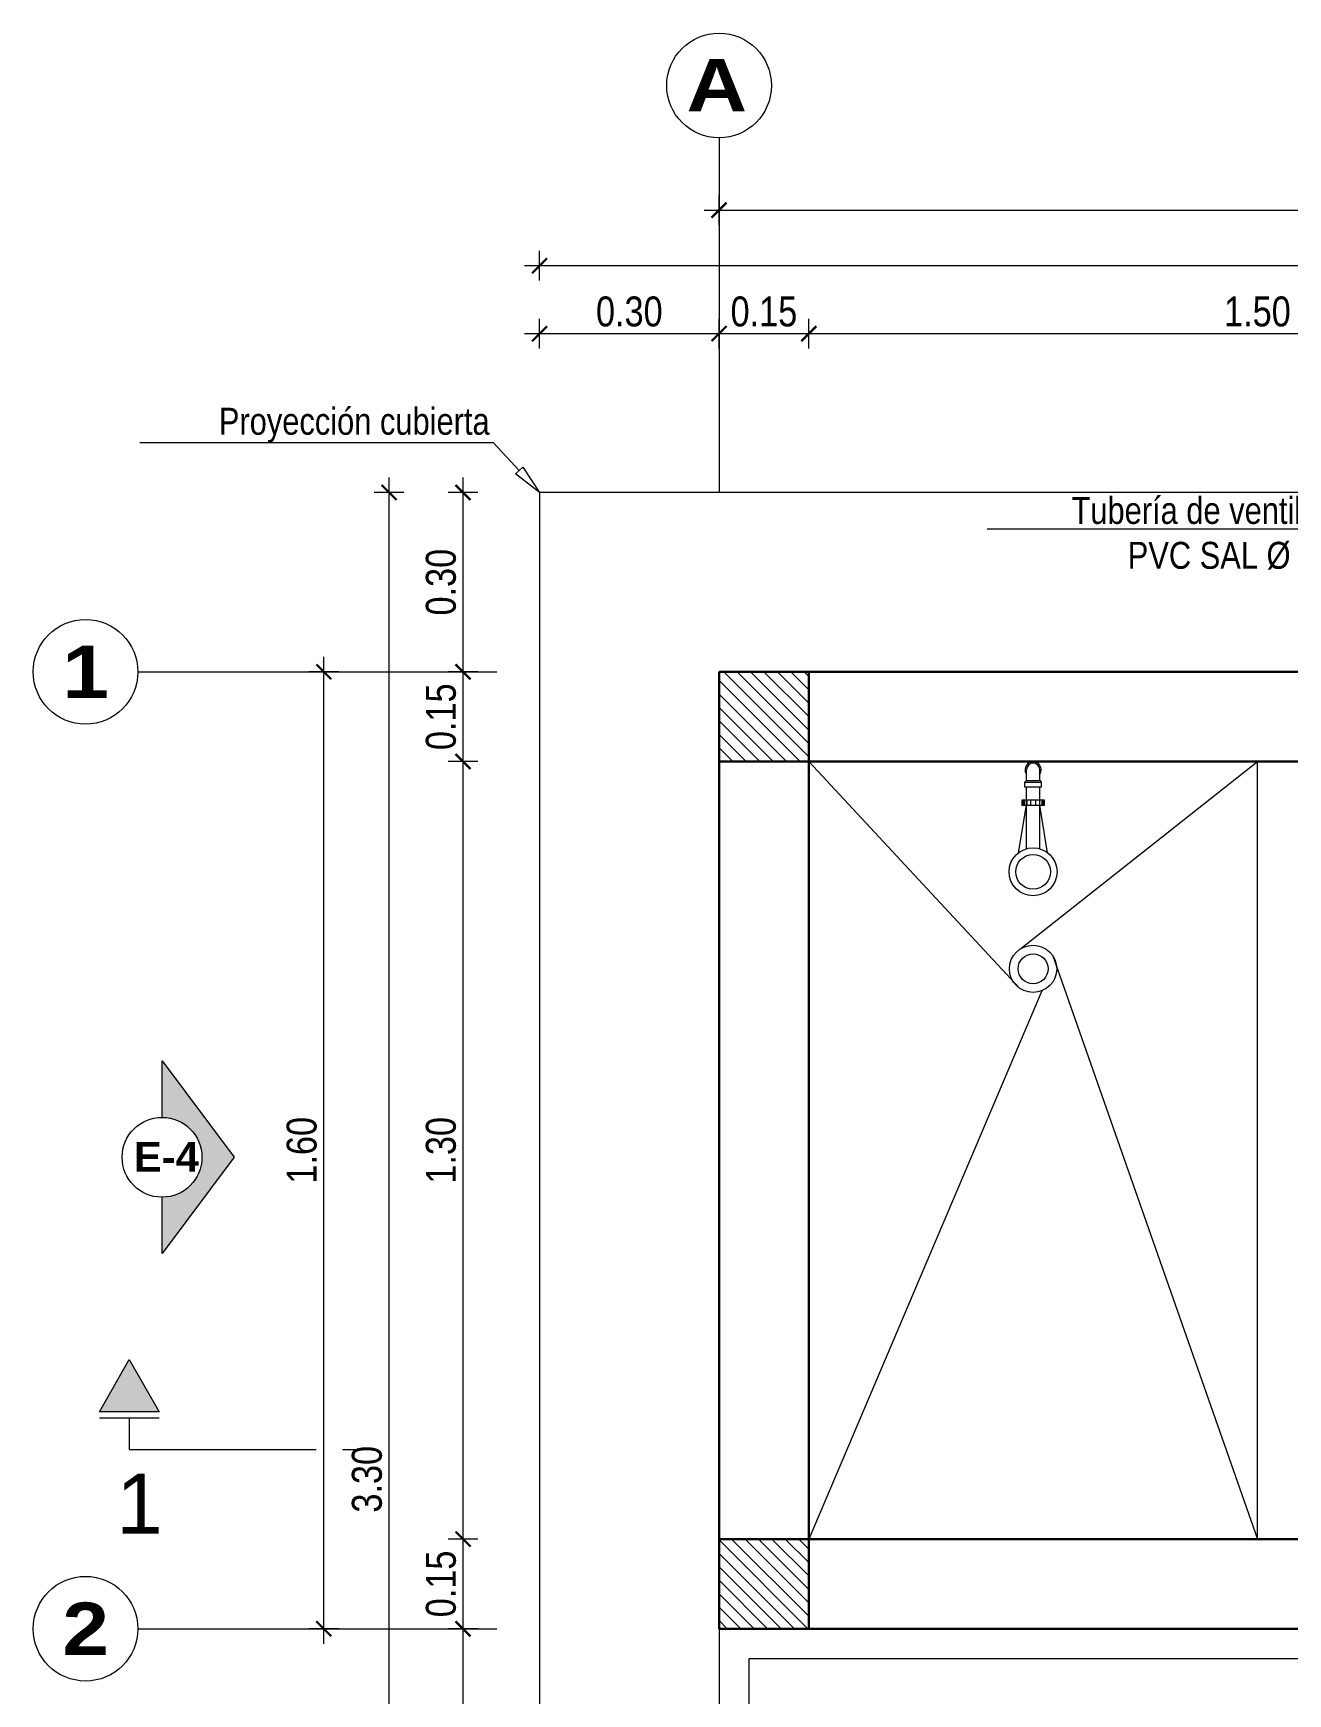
# Model space of a CAD drawing. Header units: metres. Extents: x 116.6 to 157, y -0.9 to 78.1.
# Drawn here: x 116.623 to 118.72, y 75.251 to 78.027 of the extents above; entities that cross this region are included whole.
import ezdxf
from ezdxf import colors
from ezdxf.entities.mleader import LeaderData, LeaderLine
from ezdxf.enums import TextEntityAlignment as Align
from ezdxf.math import Vec2, Vec3

# ---------------------------------------------------------------- set-up
doc = ezdxf.new("R2010")
doc.units = ezdxf.units.M
doc.linetypes.add('ACAD_ISO02W100', pattern=[15, 12, -3])
doc.linetypes.add('ACAD_ISO04W100', pattern=[30, 24, -3, 0, -3])
doc.layers.get('0').update_dxf_attribs({"color": 253})
doc.layers.get('Defpoints').update_dxf_attribs({"color": 30, "lineweight": 9})
for name, color, linetype, lineweight in [('-Accesorios PVC', 88, 'Continuous', 20), ('-Achurado', 251, 'Continuous', 5), ('-Acotado', 251, 'Continuous', 5), ('-Corte', 7, 'Continuous', 35), ('-Eje', 1, 'ACAD_ISO04W100', 9), ('-Proyeccion', 85, 'ACAD_ISO02W100', 9), ('-Textos', 7, 'Continuous', 20), ('FIC-2ES_CONCRETO 210', 251, 'Continuous', 30), ('ProfileEdges', 212, 'Continuous', 9)]:
    doc.layers.add(name, color=color, linetype=linetype, lineweight=lineweight)
doc.layers.add('A_50_CotasExter', color=253, linetype='Continuous')
doc.layers.add('FIC-2ES_PISOS', color=151, linetype='Continuous')
doc.layers.add('VISTAS', color=7, linetype='Continuous', lineweight=5, true_color=0x383838)
doc.styles.add('-Arial', font='arial.ttf')
doc.styles.add('-Arial Narrow', font='ARIALN.TTF')
doc.styles.add('ARIALNEG', font='arialbd.ttf')
doc.dimstyles.new('Esc 1_20n', dxfattribs={"dimscale": 0.02, "dimtxt": 2, "dimasz": 1, "dimexe": 1, "dimexo": 1, "dimgap": 0.45, "dimtad": 1, "dimtoh": 1, "dimzin": 3, "dimdsep": 46, "dimtxsty": '-Arial Narrow', "dimblk": 'ARCHTICK', "dimcen": 1, "dimdle": 1, "dimclrd": 252, "dimclre": 252, "dimclrt": 252, "dimadec": 0, "dimazin": 0, "dimtfac": 1, "dimtix": 1, "dimtmove": 1, "dimatfit": 2, "dimldrblk": 'ARCHTICK', "dimfxl": 1, "dimfxlon": 1, "dimtolj": 2, "dimlwd": 5, "dimlwe": 5, "dimarcsym": 0})

# ---------------------------------------------------------------- blocks, each defined once
blk = doc.blocks.new('_ClosedBlank')
at = {"color": 0, "linetype": 'ByBlock', "lineweight": -2}
for p, q in [((-1, 0.167), (0, 0)), ((-1, 0.167), (-1, -0.167)), ((0, 0), (-1, -0.167))]:
    blk.add_line(p, q, dxfattribs=at)
blk = doc.blocks.new('Corte Vertical 1_1000')
at = {"layer": '-Eje'}
blk.add_hatch(color=256, dxfattribs=at).paths.add_polyline_path([(13.34, -3.56), (9.86, -1.57), (9.86, -5.55)])
for p, q in [((9.44, -1.57), (9.44, -5.55)), ((9.44, -3.56), (7.34, -3.56))]:
    blk.add_line(p, q, dxfattribs=at)
blk.add_lwpolyline([(13.34, -3.56), (9.86, -5.55), (9.86, -1.57)], close=True, dxfattribs=at)
for points in [[(7.34, -3.56), (7.34, -16.05)], [(7.34, -14.25), (7.34, -16)], [(7.34, -17.81), (7.34, -19.56)]]:
    blk.add_lwpolyline(points, dxfattribs=at)
at = {"layer": '-Eje', "style": '-Arial'}
blk.add_attdef('A', text='', height=4, dxfattribs=at).set_placement((3.71, -4.24), align=Align.MIDDLE)
blk = doc.blocks.new('_ArchTick')
at = {"color": 0, "linetype": 'ByBlock', "const_width": 0.15}
blk.add_lwpolyline([(-0.5, -0.5), (0.5, 0.5)], dxfattribs=at)
blk = doc.blocks.new('*D752')
at = {"layer": 'A_50_CotasExter', "color": 252, "lineweight": 5, "transparency": 16777216}
for p, q in [((117.3415, 74.6846), (117.3415, 75.3846)), ((117.3665, 75.3596), (117.3165, 75.3596)), ((117.3665, 74.7096), (117.3165, 74.7096))]:
    blk.add_line(p, q, dxfattribs=at)
at = {"layer": 'Defpoints', "color": 0, "transparency": 16777216}
for p in [(117.3415, 75.3596), (117.7695, 75.3596), (117.7695, 74.7096)]:
    blk.add_point(p, dxfattribs=at)
at = {"layer": 'A_50_CotasExter', "color": 252, "lineweight": 5, "transparency": 16777216, "xscale": 0.025, "yscale": 0.025, "zscale": 0.025}
for p, rotation in [((117.3415, 75.3596), 90), ((117.3415, 74.7096), 270)]:
    blk.add_blockref('_ArchTick', p, dxfattribs=dict(at, rotation=rotation))
at = {"layer": 'A_50_CotasExter', "color": 252, "transparency": 16777216, "insert": (117.3047, 75.0346), "char_height": 0.05, "attachment_point": 5, "rotation": 90, "style": '-Arial Narrow'}
blk.add_mtext('\\A2;0.65', dxfattribs=at)
blk = doc.blocks.new('*D753')
at = {"layer": 'A_50_CotasExter', "color": 252, "lineweight": 5, "transparency": 16777216}
for p, q in [((117.3415, 75.3346), (117.3415, 75.5346)), ((117.3665, 75.5096), (117.3165, 75.5096)), ((117.3665, 75.3596), (117.3165, 75.3596))]:
    blk.add_line(p, q, dxfattribs=at)
at = {"layer": 'Defpoints', "color": 0, "transparency": 16777216}
for p in [(117.3415, 75.5096), (117.7695, 75.5096), (117.7695, 75.3596)]:
    blk.add_point(p, dxfattribs=at)
at = {"layer": 'A_50_CotasExter', "color": 252, "lineweight": 5, "transparency": 16777216, "xscale": 0.025, "yscale": 0.025, "zscale": 0.025}
for p, rotation in [((117.3415, 75.5096), 90), ((117.3415, 75.3596), 270)]:
    blk.add_blockref('_ArchTick', p, dxfattribs=dict(at, rotation=rotation))
at = {"layer": 'A_50_CotasExter', "color": 252, "transparency": 16777216, "insert": (117.3047, 75.4346), "char_height": 0.05, "attachment_point": 5, "rotation": 90, "style": '-Arial Narrow'}
blk.add_mtext('\\A2;0.15', dxfattribs=at)
blk = doc.blocks.new('*D754')
at = {"layer": 'A_50_CotasExter', "color": 252, "lineweight": 5, "transparency": 16777216}
for p, q in [((117.3415, 75.4846), (117.3415, 76.8346)), ((117.3665, 76.8096), (117.3165, 76.8096)), ((117.3665, 75.5096), (117.3165, 75.5096))]:
    blk.add_line(p, q, dxfattribs=at)
at = {"layer": 'Defpoints', "color": 0, "transparency": 16777216}
for p in [(117.3415, 76.8096), (117.7695, 76.8096), (117.7695, 75.5096)]:
    blk.add_point(p, dxfattribs=at)
at = {"layer": 'A_50_CotasExter', "color": 252, "lineweight": 5, "transparency": 16777216, "xscale": 0.025, "yscale": 0.025, "zscale": 0.025}
for p, rotation in [((117.3415, 76.8096), 90), ((117.3415, 75.5096), 270)]:
    blk.add_blockref('_ArchTick', p, dxfattribs=dict(at, rotation=rotation))
at = {"layer": 'A_50_CotasExter', "color": 252, "transparency": 16777216, "insert": (117.3047, 76.1596), "char_height": 0.05, "attachment_point": 5, "rotation": 90, "style": '-Arial Narrow'}
blk.add_mtext('\\A2;1.30', dxfattribs=at)
blk = doc.blocks.new('*D755')
at = {"layer": 'A_50_CotasExter', "color": 252, "lineweight": 5, "transparency": 16777216}
for p, q in [((117.3415, 76.7846), (117.3415, 76.9846)), ((117.3665, 76.9596), (117.3165, 76.9596)), ((117.3665, 76.8096), (117.3165, 76.8096))]:
    blk.add_line(p, q, dxfattribs=at)
at = {"layer": 'Defpoints', "color": 0, "transparency": 16777216}
for p in [(117.3415, 76.9596), (117.7695, 76.9596), (117.7695, 76.8096)]:
    blk.add_point(p, dxfattribs=at)
at = {"layer": 'A_50_CotasExter', "color": 252, "lineweight": 5, "transparency": 16777216, "xscale": 0.025, "yscale": 0.025, "zscale": 0.025}
for p, rotation in [((117.3415, 76.9596), 90), ((117.3415, 76.8096), 270)]:
    blk.add_blockref('_ArchTick', p, dxfattribs=dict(at, rotation=rotation))
at = {"layer": 'A_50_CotasExter', "color": 252, "transparency": 16777216, "insert": (117.3047, 76.8846), "char_height": 0.05, "attachment_point": 5, "rotation": 90, "style": '-Arial Narrow'}
blk.add_mtext('\\A2;0.15', dxfattribs=at)
blk = doc.blocks.new('*D756')
at = {"layer": 'A_50_CotasExter', "color": 252, "lineweight": 5, "transparency": 16777216}
for p, q in [((117.3415, 76.9346), (117.3415, 77.2846)), ((117.3665, 77.2596), (117.3165, 77.2596)), ((117.3665, 76.9596), (117.3165, 76.9596))]:
    blk.add_line(p, q, dxfattribs=at)
at = {"layer": 'Defpoints', "color": 0, "transparency": 16777216}
for p in [(117.3415, 77.2596), (117.6695, 77.2596), (117.7695, 76.9596)]:
    blk.add_point(p, dxfattribs=at)
at = {"layer": 'A_50_CotasExter', "color": 252, "lineweight": 5, "transparency": 16777216, "xscale": 0.025, "yscale": 0.025, "zscale": 0.025}
for p, rotation in [((117.3415, 77.2596), 90), ((117.3415, 76.9596), 270)]:
    blk.add_blockref('_ArchTick', p, dxfattribs=dict(at, rotation=rotation))
at = {"layer": 'A_50_CotasExter', "color": 252, "transparency": 16777216, "insert": (117.3047, 77.1096), "char_height": 0.05, "attachment_point": 5, "rotation": 90, "style": '-Arial Narrow'}
blk.add_mtext('\\A2;0.30', dxfattribs=at)
blk = doc.blocks.new('*D757')
at = {"layer": 'A_50_CotasExter', "color": 252, "lineweight": 5, "transparency": 16777216}
for p, q in [((117.2178, 73.9346), (117.2178, 77.2846)), ((117.2428, 77.2596), (117.1928, 77.2596)), ((117.2428, 73.9596), (117.1928, 73.9596))]:
    blk.add_line(p, q, dxfattribs=at)
at = {"layer": 'Defpoints', "color": 0, "transparency": 16777216}
for p in [(117.2178, 77.2596), (117.4695, 77.2596), (117.4695, 73.9596)]:
    blk.add_point(p, dxfattribs=at)
at = {"layer": 'A_50_CotasExter', "color": 252, "lineweight": 5, "transparency": 16777216, "xscale": 0.025, "yscale": 0.025, "zscale": 0.025}
for p, rotation in [((117.2178, 77.2596), 90), ((117.2178, 73.9596), 270)]:
    blk.add_blockref('_ArchTick', p, dxfattribs=dict(at, rotation=rotation))
at = {"layer": 'A_50_CotasExter', "color": 252, "transparency": 16777216, "insert": (117.181, 75.6096), "char_height": 0.05, "attachment_point": 5, "rotation": 90, "style": '-Arial Narrow'}
blk.add_mtext('\\A2;3.30', dxfattribs=at)
blk = doc.blocks.new('*D758')
at = {"layer": 'A_50_CotasExter', "color": 252, "lineweight": 5, "transparency": 16777216}
for p, q in [((117.1086, 75.3347), (117.1089, 76.9847)), ((117.1338, 76.9597), (117.0838, 76.9597)), ((117.1336, 75.3597), (117.0836, 75.3597))]:
    blk.add_line(p, q, dxfattribs=at)
at = {"layer": 'Defpoints', "color": 0, "transparency": 16777216}
for p in [(117.1088, 76.9597), (117.4697, 76.9596), (117.4695, 75.3596)]:
    blk.add_point(p, dxfattribs=at)
at = {"layer": 'A_50_CotasExter', "color": 252, "lineweight": 5, "transparency": 16777216, "xscale": 0.025, "yscale": 0.025, "zscale": 0.025}
for p, rotation in [((117.1088, 76.9597), 89.99221679064816), ((117.1086, 75.3597), 269.9922167906482)]:
    blk.add_blockref('_ArchTick', p, dxfattribs=dict(at, rotation=rotation))
at = {"layer": 'A_50_CotasExter', "color": 252, "transparency": 16777216, "insert": (117.072, 76.1597), "char_height": 0.05, "attachment_point": 5, "rotation": 89.9922, "style": '-Arial Narrow'}
blk.add_mtext('\\A2;1.60', dxfattribs=at)
blk = doc.blocks.new('*D766')
at = {"layer": 'A_50_CotasExter', "color": 252, "lineweight": 5, "transparency": 16777216}
for p, q in [((117.4695, 77.5001), (117.4695, 77.5501)), ((117.7695, 77.5001), (117.7695, 77.5501)), ((117.4445, 77.5251), (117.7945, 77.5251))]:
    blk.add_line(p, q, dxfattribs=at)
at = {"layer": 'Defpoints', "color": 0, "transparency": 16777216}
for p in [(117.7695, 77.5251), (117.4695, 77.2596), (117.7695, 77.2596)]:
    blk.add_point(p, dxfattribs=at)
at = {"layer": 'A_50_CotasExter', "color": 252, "lineweight": 5, "transparency": 16777216, "xscale": 0.025, "yscale": 0.025, "zscale": 0.025, "rotation": 180}
blk.add_blockref('_ArchTick', (117.4695, 77.5251), dxfattribs=at)
at = {"layer": 'A_50_CotasExter', "color": 252, "lineweight": 5, "transparency": 16777216, "xscale": 0.025, "yscale": 0.025, "zscale": 0.025}
blk.add_blockref('_ArchTick', (117.7695, 77.5251), dxfattribs=at)
at = {"layer": 'A_50_CotasExter', "color": 252, "transparency": 16777216, "insert": (117.6195, 77.5619), "char_height": 0.05, "attachment_point": 5, "style": '-Arial Narrow'}
blk.add_mtext('\\A2;0.30', dxfattribs=at)
blk = doc.blocks.new('*D767')
at = {"layer": 'A_50_CotasExter', "color": 252, "lineweight": 5, "transparency": 16777216}
for p, q in [((117.7695, 77.5001), (117.7695, 77.5501)), ((117.9195, 77.5001), (117.9195, 77.5501)), ((117.7445, 77.5251), (117.9445, 77.5251))]:
    blk.add_line(p, q, dxfattribs=at)
at = {"layer": 'Defpoints', "color": 0, "transparency": 16777216}
for p in [(117.9195, 77.5251), (117.7695, 77.2596), (117.9195, 77.0596)]:
    blk.add_point(p, dxfattribs=at)
at = {"layer": 'A_50_CotasExter', "color": 252, "lineweight": 5, "transparency": 16777216, "xscale": 0.025, "yscale": 0.025, "zscale": 0.025, "rotation": 180}
blk.add_blockref('_ArchTick', (117.7695, 77.5251), dxfattribs=at)
at = {"layer": 'A_50_CotasExter', "color": 252, "lineweight": 5, "transparency": 16777216, "xscale": 0.025, "yscale": 0.025, "zscale": 0.025}
blk.add_blockref('_ArchTick', (117.9195, 77.5251), dxfattribs=at)
at = {"layer": 'A_50_CotasExter', "color": 252, "transparency": 16777216, "insert": (117.8445, 77.5619), "char_height": 0.05, "attachment_point": 5, "style": '-Arial Narrow'}
blk.add_mtext('\\A2;0.15', dxfattribs=at)
blk = doc.blocks.new('*D768')
at = {"layer": 'A_50_CotasExter', "color": 252, "lineweight": 5, "transparency": 16777216}
for p, q in [((117.9195, 77.5001), (117.9195, 77.5501)), ((119.4195, 77.5001), (119.4195, 77.5501)), ((117.8945, 77.5251), (119.4445, 77.5251))]:
    blk.add_line(p, q, dxfattribs=at)
at = {"layer": 'Defpoints', "color": 0, "transparency": 16777216}
for p in [(119.4195, 77.5251), (117.9195, 77.0596), (119.4195, 77.0596)]:
    blk.add_point(p, dxfattribs=at)
at = {"layer": 'A_50_CotasExter', "color": 252, "lineweight": 5, "transparency": 16777216, "xscale": 0.025, "yscale": 0.025, "zscale": 0.025, "rotation": 180}
blk.add_blockref('_ArchTick', (117.9195, 77.5251), dxfattribs=at)
at = {"layer": 'A_50_CotasExter', "color": 252, "lineweight": 5, "transparency": 16777216, "xscale": 0.025, "yscale": 0.025, "zscale": 0.025}
blk.add_blockref('_ArchTick', (119.4195, 77.5251), dxfattribs=at)
at = {"layer": 'A_50_CotasExter', "color": 252, "transparency": 16777216, "insert": (118.6695, 77.5619), "char_height": 0.05, "attachment_point": 5, "style": '-Arial Narrow'}
blk.add_mtext('\\A2;1.50', dxfattribs=at)
blk = doc.blocks.new('*D772')
at = {"layer": 'A_50_CotasExter', "color": 252, "lineweight": 5, "transparency": 16777216}
for p, q in [((117.4695, 77.6138), (117.4695, 77.6638)), ((120.6695, 77.6138), (120.6695, 77.6638)), ((117.4445, 77.6388), (120.6945, 77.6388))]:
    blk.add_line(p, q, dxfattribs=at)
at = {"layer": 'Defpoints', "color": 0, "transparency": 16777216}
for p in [(120.6695, 77.6388), (117.4695, 77.2596), (120.6695, 77.2596)]:
    blk.add_point(p, dxfattribs=at)
at = {"layer": 'A_50_CotasExter', "color": 252, "lineweight": 5, "transparency": 16777216, "xscale": 0.025, "yscale": 0.025, "zscale": 0.025, "rotation": 180}
blk.add_blockref('_ArchTick', (117.4695, 77.6388), dxfattribs=at)
at = {"layer": 'A_50_CotasExter', "color": 252, "lineweight": 5, "transparency": 16777216, "xscale": 0.025, "yscale": 0.025, "zscale": 0.025}
blk.add_blockref('_ArchTick', (120.6695, 77.6388), dxfattribs=at)
at = {"layer": 'A_50_CotasExter', "color": 252, "transparency": 16777216, "insert": (119.0695, 77.6755), "char_height": 0.05, "attachment_point": 5, "style": '-Arial Narrow'}
blk.add_mtext('\\A2;3.20', dxfattribs=at)
blk = doc.blocks.new('*D773')
at = {"layer": 'A_50_CotasExter', "color": 252, "lineweight": 5, "transparency": 16777216}
for p, q in [((117.7695, 77.7067), (117.7695, 77.7567)), ((120.3695, 77.7067), (120.3695, 77.7567)), ((117.7445, 77.7317), (120.3945, 77.7317))]:
    blk.add_line(p, q, dxfattribs=at)
at = {"layer": 'Defpoints', "color": 0, "transparency": 16777216}
for p in [(120.3695, 77.7317), (117.7695, 77.2596), (120.3695, 77.2596)]:
    blk.add_point(p, dxfattribs=at)
at = {"layer": 'A_50_CotasExter', "color": 252, "lineweight": 5, "transparency": 16777216, "xscale": 0.025, "yscale": 0.025, "zscale": 0.025, "rotation": 180}
blk.add_blockref('_ArchTick', (117.7695, 77.7317), dxfattribs=at)
at = {"layer": 'A_50_CotasExter', "color": 252, "lineweight": 5, "transparency": 16777216, "xscale": 0.025, "yscale": 0.025, "zscale": 0.025}
blk.add_blockref('_ArchTick', (120.3695, 77.7317), dxfattribs=at)
at = {"layer": 'A_50_CotasExter', "color": 252, "transparency": 16777216, "insert": (119.0695, 77.7685), "char_height": 0.05, "attachment_point": 5, "style": '-Arial Narrow'}
blk.add_mtext('\\A2;2.60', dxfattribs=at)

msp = doc.modelspace()

# ---------------------------------------------------------------- hatches: boundary and pattern name
at = {"layer": '-Achurado', "lineweight": 5, "ltscale": 0.009}
h = msp.add_hatch(dxfattribs=at)
h.set_pattern_fill('ANSI31', color=256, scale=0.005, angle=-90)
h.paths.add_polyline_path([(117.9195, 76.9596), (117.7695, 76.9596), (117.7695, 76.8096), (117.9195, 76.8096)])
h = msp.add_hatch(dxfattribs=at)
h.set_pattern_fill('ANSI31', color=256, scale=0.005, angle=-90)
h.paths.add_polyline_path([(117.9195, 75.5096), (117.7695, 75.5096), (117.7695, 75.3596), (117.9195, 75.3596)])
at = {"layer": 'VISTAS', "true_color": 0xc2c2c2}
h = msp.add_hatch(color=9, dxfattribs=at)
h.dxf.hatch_style = 1
h.paths.add_polyline_path([(116.8383, 76.2147), (116.8383, 76.3091), (116.9591, 76.148), (116.8383, 75.9869), (116.8383, 76.0813, 0.198912), (116.8854, 76.1008, 0.668179)])

# ---------------------------------------------------------------- linework, layer by layer
at = {"layer": '-Accesorios PVC', "color": 253}
for p, q in [((118.2703, 76.6573), (118.2835, 76.7369)), ((118.3187, 76.6573), (118.3055, 76.7369))]:
    msp.add_line(p, q, dxfattribs=at)
for points in [[(118.3055, 76.778), (118.308, 76.7754), (118.308, 76.7667), (118.2809, 76.7667), (118.2809, 76.7754), (118.2835, 76.778)], [(118.2809, 76.7754), (118.308, 76.7754)], [(118.2835, 76.778), (118.2835, 76.7961)], [(118.2847, 76.778), (118.3048, 76.778)], [(118.3055, 76.778), (118.3055, 76.7961)], [(118.2776, 76.7453), (118.2776, 76.7369)], [(118.2797, 76.7453), (118.2797, 76.7369)], [(118.2835, 76.6639), (118.2835, 76.7667)], [(118.2839, 76.7453), (118.2839, 76.7369)], [(118.2903, 76.7453), (118.2903, 76.7369)], [(118.2987, 76.7453), (118.2987, 76.7369)], [(118.3051, 76.7453), (118.3051, 76.7369)], [(118.3055, 76.7454), (118.3055, 76.7667)], [(118.3055, 76.6639), (118.3055, 76.7453)], [(118.3093, 76.7453), (118.3093, 76.7369)], [(118.3114, 76.7453), (118.3114, 76.7369)]]:
    msp.add_lwpolyline(points, dxfattribs=at)
msp.add_lwpolyline([(118.3135, 76.7453), (118.2755, 76.7453), (118.2755, 76.7369), (118.3135, 76.7369)], close=True, dxfattribs=at)
for radius in [0.0401, 0.0291]:
    msp.add_circle((118.2945, 76.6253), radius, dxfattribs=at)
for radius, start, end in [(0.0135, 324.2192, 215.7808), (0.011, 0, 180)]:
    msp.add_arc((118.2945, 76.7961), radius, start, end, dxfattribs=at)
at = {"layer": '-Corte', "color": 253, "lineweight": 5}
msp.add_lwpolyline([(117.8195, 75.3096), (117.8195, 75.2296), (119.0195, 75.2296), (119.0195, 75.3096)], close=True, dxfattribs=at)
at = {"layer": '-Eje', "ltscale": 0.025}
for p, q in [((117.7695, 77.8525), (117.7695, 77.2596)), ((116.798, 76.9597), (117.4695, 76.9596)), ((116.798, 75.3597), (117.4695, 75.3596))]:
    msp.add_line(p, q, dxfattribs=at)
at = {"layer": '-Eje', "linetype": 'ByBlock', "ltscale": 0.025}
for centre in [(117.7695, 77.94), (116.7105, 76.9597), (116.7105, 75.3597)]:
    msp.add_circle(centre, 0.0875, dxfattribs=at)
at = {"layer": '-Proyeccion', "ltscale": 3}
msp.add_lwpolyline([(117.4695, 73.9596), (120.6695, 73.9596), (120.6695, 77.2596), (117.4695, 77.2596)], close=True, dxfattribs=at)
at = {"layer": 'FIC-2ES_CONCRETO 210'}
for p, q in [((117.9195, 76.9596), (117.9195, 75.5096)), ((117.7695, 76.8096), (119.4195, 76.8096)), ((117.7695, 75.5096), (117.9195, 75.5096)), ((117.9195, 75.3596), (117.9195, 75.5096)), ((119.4195, 75.5096), (117.9195, 75.5096))]:
    msp.add_line(p, q, dxfattribs=at)
for points in [[(117.7695, 76.9596), (117.7695, 75.3596), (119.4195, 75.3596), (119.4195, 75.5096)], [(117.7695, 76.9596), (119.4195, 76.9596)]]:
    msp.add_lwpolyline(points, dxfattribs=at)
at = {"layer": 'FIC-2ES_PISOS', "color": 253, "lineweight": 5}
for points in [[(118.2719, 76.4307), (117.9195, 76.8096)], [(118.274, 76.4968), (118.6695, 76.8096)], [(118.3274, 76.4849), (118.6695, 75.5096)], [(118.309, 76.4263), (117.9195, 75.5096)]]:
    msp.add_lwpolyline(points, dxfattribs=at)
for radius in [0.0395, 0.025]:
    msp.add_circle((118.2945, 76.4631), radius, dxfattribs=at)
at = {"layer": 'ProfileEdges', "color": 253, "lineweight": 5}
msp.add_line((118.6695, 75.5096), (118.6695, 76.8096), dxfattribs=at)
at = {"layer": 'ProfileEdges', "lineweight": 5}
msp.add_lwpolyline([(117.7695, 75.3696), (117.7695, 74.1596), (120.3695, 74.1596), (120.3695, 75.3596)], dxfattribs=at)
at = {"layer": 'VISTAS', "color": 252}
msp.add_lwpolyline([(116.8383, 76.2147), (116.8383, 76.3091), (116.9591, 76.148), (116.8383, 75.9869), (116.8383, 76.0813)], dxfattribs=at)
at = {"layer": 'VISTAS', "color": 250, "true_color": 0x383838}
msp.add_circle((116.8383, 76.148), 0.0667, dxfattribs=at)
at = {"layer": 'VISTAS', "color": 252}
msp.add_circle((116.8383, 76.148), 0.0667, dxfattribs=at)

# ---------------------------------------------------------------- block references
at = {"layer": '-Eje'}
ref = msp.add_blockref('Corte Vertical 1_1000', (116.6946, 75.4761), dxfattribs=dict(at, xscale=0.025, yscale=0.025, zscale=0.025, rotation=90.00000000000001))
ref.add_attrib('A', '1', dxfattribs={"height": 0.1, "style": '-Arial'}).set_placement((116.8005, 75.5689), align=Align.MIDDLE)

# ---------------------------------------------------------------- texts
at = {"layer": '-Textos', "char_height": 0.0875, "attachment_point": 5, "style": '-Arial Narrow'}
for s, insert in [('\\pxqc;{\\fArial Black|b0|i0|c0|p34;A}', (117.7657, 77.9408)), ('\\pxqc;{\\fArial Black|b0|i0|c0|p34;1}', (116.7105, 76.9597)), ('{\\fArial Black|b0|i0|c0|p34;2}', (116.7105, 75.3597))]:
    msp.add_mtext_dynamic_manual_height_columns(s, width=0.294609, gutter_width=12.5, heights=[0.2188], dxfattribs=dict(at, insert=insert))
at = {"layer": 'VISTAS', "color": 252, "insert": (116.7913, 76.1737), "char_height": 0.05, "attachment_point": 1, "style": 'ARIALNEG'}
msp.add_mtext_dynamic_manual_height_columns('E-4', width=0.291306, gutter_width=9.7923, heights=[0], dxfattribs=at)

# ---------------------------------------------------------------- dimensions: what is measured, and where the dimension line sits
at = {"layer": 'A_50_CotasExter'}
for p1, p2, distance, picture, middle in [((117.7695, 77.2596), (120.3695, 77.2596), 0.4721, '*D773', (119.0695, 77.7685)), ((117.4695, 77.2596), (120.6695, 77.2596), 0.3791, '*D772', (119.0695, 77.6755)), ((117.4695, 77.2596), (117.7695, 77.2596), 0.2655, '*D766', (117.6195, 77.5619)), ((117.4695, 73.9596), (117.4695, 77.2596), 0.2517, '*D757', (117.181, 75.6096)), ((117.4695, 75.3596), (117.4697, 76.9596), 0.3609, '*D758', (117.072, 76.1597))]:
    dim = msp.add_aligned_dim(p1=p1, p2=p2, distance=distance, dimstyle='Esc 1_20n', override={"dimscale": 0.025}, dxfattribs=at)
    dim.commit()
    dim.dimension.update_dxf_attribs({"geometry": picture, "text_midpoint": middle})
for base, p1, p2, angle, picture, middle in [((117.9195, 77.5251), (117.7695, 77.2596), (117.9195, 77.0596), 180, '*D767', (117.8445, 77.5619)), ((119.4195, 77.5251), (117.9195, 77.0596), (119.4195, 77.0596), 180, '*D768', (118.6695, 77.5619)), ((117.3415, 77.2596), (117.7695, 76.9596), (117.6695, 77.2596), 270, '*D756', (117.3047, 77.1096)), ((117.3415, 76.9596), (117.7695, 76.8096), (117.7695, 76.9596), 270, '*D755', (117.3047, 76.8846)), ((117.3415, 76.8096), (117.7695, 75.5096), (117.7695, 76.8096), 270, '*D754', (117.3047, 76.1596)), ((117.3415, 75.5096), (117.7695, 75.3596), (117.7695, 75.5096), 270, '*D753', (117.3047, 75.4346)), ((117.3415, 75.3596), (117.7695, 74.7096), (117.7695, 75.3596), 270, '*D752', (117.3047, 75.0346))]:
    dim = msp.add_linear_dim(base=base, p1=p1, p2=p2, angle=angle, dimstyle='Esc 1_20n', override={"dimscale": 0.025}, dxfattribs=at)
    dim.commit()
    dim.dimension.update_dxf_attribs({"geometry": picture, "text_midpoint": middle})

# ---------------------------------------------------------------- leaders
at = {"layer": '-Acotado', "ltscale": 0.009}
ml = msp.add_multileader_mtext('Standard', dxfattribs=at)
ml.set_content('Proyección cubierta', color=7, style='-Arial Narrow')
ml.set_leader_properties(color=7, linetype='ByLayer', lineweight=0)
ml.set_arrow_properties(name='CLOSEDBLANK')
ml.build(insert=Vec2(0, 0))
ml.multileader.update_dxf_attribs({"has_dogleg": 0, "text_left_attachment_type": 6, "text_right_attachment_type": 6, "dogleg_length": 0, "arrow_head_size": 0.05, "scale": 0.025})
ctx = ml.context
ctx.base_point, ctx.scale, ctx.char_height, ctx.arrow_head_size, ctx.landing_gap_size, ctx.plane_origin = Vec3(116.9208, 77.3428), 0.025, 0.045, 0.05, 0.0125, Vec3(117.8531, 77.918)
ctx.left_attachment, ctx.right_attachment = 6, 6
notes = []
notes.append((ctx, [(1, (1, 1, 0), (117.3924, 77.3428), (-1, 0), 0, [(0, [(117.4695, 77.2596)], 0, [])])]))
ctx.mtext.insert, ctx.mtext.flow_direction = Vec3(116.9333, 77.4011), 5
at = {"layer": '-Acotado'}
ml = msp.add_multileader_mtext('Standard', dxfattribs=at)
ml.set_content('Tubería de ventilación\\P PVC SAL %%C 2"', color=7, style='-Arial Narrow')
ml.set_leader_properties(color=7, linetype='Continuous', lineweight=0)
ml.set_arrow_properties(name='CLOSEDBLANK')
ml.build(insert=Vec2(0, 0))
ml.multileader.update_dxf_attribs({"has_dogleg": 0, "text_left_attachment_type": 6, "text_right_attachment_type": 6, "dogleg_length": 0, "arrow_head_size": 0.05, "scale": 0.025})
ctx = ml.context
ctx.base_point, ctx.scale, ctx.char_height, ctx.arrow_head_size, ctx.landing_gap_size, ctx.plane_origin = Vec3(118.3486, 77.198), 0.025, 0.045, 0.05, 0.0125, Vec3(118.4303, 78.0306)
ctx.left_attachment, ctx.right_attachment, ctx.text_align_type = 6, 6, 1
notes.append((ctx, [(1, (1, 1, 0), (118.876, 77.198), (-1, 0), 0, [(0, [(119.0695, 77.0096)], 0, [])])]))
ctx.mtext.insert, ctx.mtext.alignment, ctx.mtext.flow_direction = Vec3(118.6123, 77.252), 2, 5
for ctx, leaders in notes:
    for number, flags, end, landing, length, lines in leaders:
        leader = LeaderData()
        leader.index, (leader.has_last_leader_line, leader.has_dogleg_vector, leader.attachment_direction) = number, flags
        leader.last_leader_point, leader.dogleg_vector, leader.dogleg_length = Vec3(end), Vec3(landing), length
        for number, points, colour, breaks in lines:
            line = LeaderLine()
            line.index, line.vertices, line.color, line.breaks = number, Vec3.list(points), colors.encode_raw_color(colour), breaks
            leader.lines.append(line)
        ctx.leaders.append(leader)

doc.saveas('drawing.dxf')
